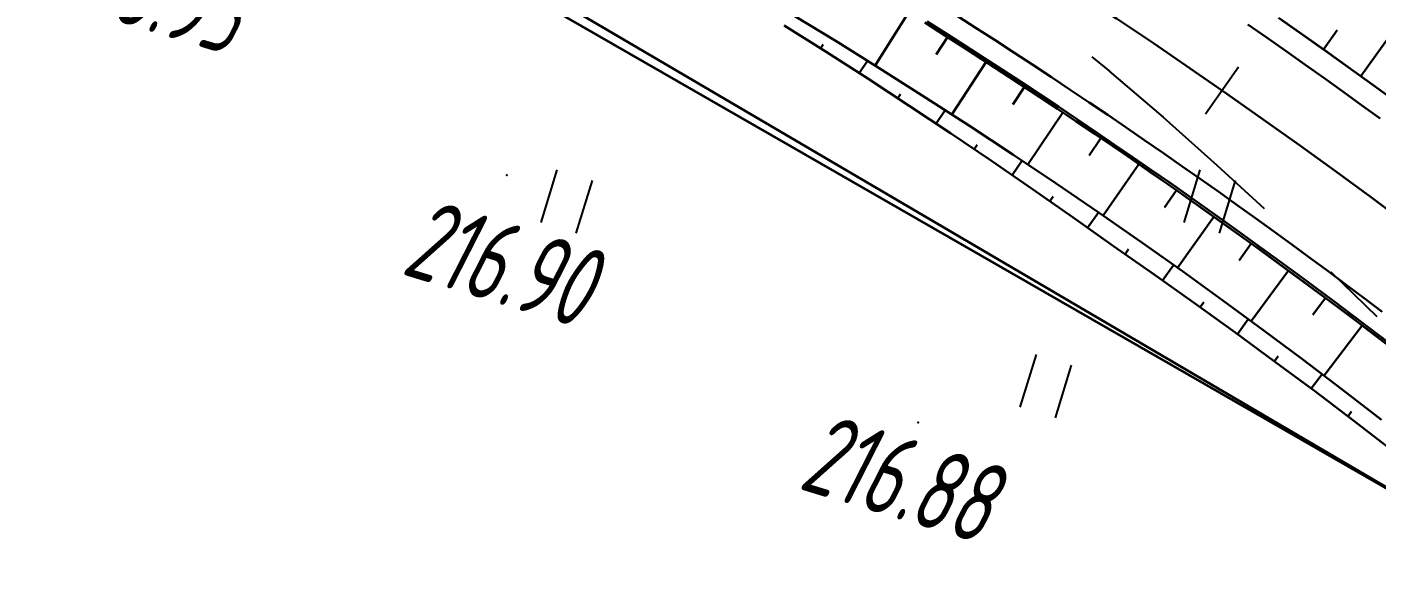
# Model space of a CAD drawing. Header units: millimetres. Extents: x -1799 to 6962, y -1020 to 4121.
# Drawn here: x 1218 to 1276.7, y 2922.8 to 2947.1 of the extents above; entities that cross this region are included whole.
import ezdxf

# ---------------------------------------------------------------- set-up
doc = ezdxf.new("R2010")
doc.units = ezdxf.units.MM
doc.linetypes.add('CONTI', pattern=[0])
for name, color, linetype, lineweight in [('10', 1, 'Continuous', 35), ('КОПИЯ_ОСЬ_13_ОТКОСЫ', 7, 'Continuous', 30), ('КОПИЯ_ОСЬ_ГРАНИЦЫ_ПОЛОС', 7, 'Continuous', 30), ('ОСЬ_ВЕРХ_ПОКРЫТИЯ_ГРАНИЦЫ_ПОЛОС', 7, 'Continuous', 30), ('ОСЬ_ВЕРХ_ПОКРЫТИЯ_ОСЬ', 1, 'Continuous', 30)]:
    doc.layers.add(name, color=color, linetype=linetype, lineweight=lineweight)
for name, color, linetype in [('_Ростелеком', 6, 'Continuous'), ('PI_OTDEFAULT', 172, 'CONTI'), ('PI_TTDEFAULT', 5, 'CONTI'), ('SIT_LDEFAULT', 7, 'CONTI'), ('ZAPSKDEFAULT', 7, 'CONTI'), ('ОСЬ_ВЕРХ_ПОКРЫТИЯ_ПИКЕТЫ', 1, 'Continuous'), ('разметка', 7, 'Continuous')]:
    doc.layers.add(name, color=color, linetype=linetype)
doc.styles.add('eskd', font='spds.shx', dxfattribs={"width": 1.2, "oblique": 15})
doc.styles.add('STYLE1', font='romand.shx', dxfattribs={"width": 0.9})
doc.linetypes.add('кабель_связи_проект.', pattern='A,10,-1,["/",STYLE1,S=3,R=0,X=0,Y=-1.5],-4.1', length=15.1)

# ---------------------------------------------------------------- blocks, each defined once
blk = doc.blocks.new('BL_2011')
at = {"color": 0}
for p, q in [((0, 0), (0, 2.4)), ((1.6, 0), (1.6, 2.4))]:
    blk.add_line(p, q, dxfattribs=at)

msp = doc.modelspace()

# ---------------------------------------------------------------- linework, layer by layer
at = {"layer": '10'}
msp.add_lwpolyline([(1360.595964376649, 2810.703480734875), (1341.325964376631, 2850.183480735322), (1337.915964376481, 2857.183480735322), (1309.925964376258, 2895.433480735322), (1280.355964376426, 2925.223480735359), (1226.815964376388, 2955.993480734912), (1187.495964376556, 2973.103480735247), (1113.165964376481, 2988.613480735024), (1051.205964376519, 3001.583480734763), (974.5059643763325, 3016.913480734837)], dxfattribs=at)
at = {"layer": '_Ростелеком', "linetype": 'кабель_связи_проект.', "lineweight": 40, "ltscale": 0.25}
msp.add_lwpolyline([(1005.298825246378, 3011.433074509178), (1187.778510607613, 2973.660002035474), (1227.197255203277, 2956.467397162144), (1280.342415852365, 2925.231267214206), (1309.925964375763, 2895.433480736253), (1337.915964376598, 2857.183480735322), (1337.915964376598, 2857.183480735322), (1347.899412545123, 2838.035459130456), (1361.042968405187, 2811.12793312074), (1379.445964376393, 2756.333480735694), (1407.405964375483, 2717.753480736551), (1433.870100619921, 2680.791883834091), (1452.860523050776, 2652.710268539761), (1464.812185617464, 2636.329245075968), (1503.778742229895, 2587.60112780371), (1547.892191517059, 2537.161961659242), (1576.995311511573, 2504.255318720278), (1600.13611286961, 2478.997808954132), (1627.714566454533, 2455.78653589954), (1657.195964376277, 2434.723480735359), (1696.714648970878, 2398.476130288479), (1727.091222252473, 2370.957340737258)], dxfattribs=at)
at = {"layer": 'PI_TTDEFAULT', "color": 5}
for p in [(1238.861700376447, 2940.699212734972, 216.898), (1256.771700376421, 2929.929215735209, 216.876)]:
    msp.add_point(p, dxfattribs=at)
at = {"layer": 'SIT_LDEFAULT', "color": 7}
for p, q in [((1264.331700376419, 2945.849213735585), (1265.101700376437, 2945.229210735683)), ((1265.091700376428, 2945.219216735487), (1267.431700376395, 2943.229210735683)), ((1267.431700376395, 2943.229210735683), (1269.771700376421, 2941.139214735863)), ((1269.771700376421, 2941.139214735863), (1271.831700376419, 2939.239212735009)), ((1274.741700376451, 2936.489212735009), (1276.741700376451, 2934.549218735111))]:
    msp.add_line(p, q, dxfattribs=at)
at = {"layer": 'КОПИЯ_ОСЬ_13_ОТКОСЫ'}
for points in [[(1251.33026235828, 2947.668869286229), (1253.26336782703, 2946.486053734471), (1255.186524565312, 2945.28718593662), (1257.099610502812, 2944.072326927831), (1259.002503569218, 2942.841568260838), (1260.895142729374, 2941.595001488377), (1262.777283842655, 2940.332718163182), (1264.648865873905, 2939.054794579198), (1266.509705717655, 2937.761337547948), (1268.274903471562, 2936.510940819432), (1270.030152494999, 2935.246567040135), (1271.775269682499, 2933.968323021581), (1273.510193998905, 2932.676269798924), (1275.234803373905, 2931.370498924901), (1276.949036772343, 2930.051071434666)], [(1256.351745430768, 2947.782112725464), (1254.898864571393, 2945.467842705933)], [(1257.052917305768, 2947.340462334839), (1258.888854805768, 2946.169991143433), (1260.715759102643, 2944.985115655151), (1262.532897774518, 2943.785774834839), (1264.340759102643, 2942.572151787964), (1266.138854805768, 2941.344246514526), (1267.927184883893, 2940.102120049683), (1269.705505196393, 2938.845955498901), (1271.474059883893, 2937.575752862183), (1273.232360665143, 2936.291573174683), (1274.980651680768, 2934.993538506714), (1276.718444649518, 2933.681709893433), (1278.445739571393, 2932.356148369995)], [(1272.458698289682, 2947.54810141438), (1274.315876024057, 2946.241765965161), (1276.162311570932, 2944.920598972973), (1277.998493211557, 2943.58472250813)], [(1276.038288133432, 2945.010137547192), (1277.896198289682, 2947.588018406567)], [(1250.93621938953, 2947.219345360448), (1252.76092642078, 2946.067306786229), (1254.57635610828, 2944.900848656346), (1256.382569487187, 2943.720062523534), (1258.179322416874, 2942.524994164159), (1259.966614897343, 2941.315735130956), (1261.744202787968, 2940.09236171787), (1263.512086088749, 2938.854950218846), (1265.270081694218, 2937.603561669041), (1267.039918119999, 2936.37068203037), (1268.799866850468, 2935.123810082127), (1270.549927885624, 2933.863037377049), (1272.289918119999, 2932.58845546787), (1274.019776518437, 2931.300140648534), (1275.739381010624, 2929.998169212987), (1277.448609526249, 2928.682602196385)], [(1258.041686837018, 2946.712654717651), (1257.551940743268, 2945.94477141687)], [(1274.411579149057, 2946.173772801098), (1275.007282274057, 2947.012762058911)], [(1252.521241362187, 2946.219772606541), (1252.62616079578, 2946.384872704198)], [(1254.205323393437, 2945.140930443456), (1254.555421049687, 2945.683044701268)], [(1259.723815743268, 2945.630928643433), (1258.238220040143, 2943.338692315308)], [(1261.398132149518, 2944.53705657312), (1260.897399727643, 2943.776558526245)], [(1255.881409819218, 2944.049743920018), (1255.999451811405, 2944.229584007909)], [(1257.549439604374, 2942.946289330174), (1257.939820463749, 2943.531677513768)], [(1263.064636055768, 2943.431038506714), (1261.546081368268, 2941.16108001062)], [(1259.209351713749, 2941.830612450291), (1259.340882475468, 2942.024780541112)], [(1264.722839180768, 2942.31293547937), (1264.211120430768, 2941.559944756714)], [(1260.86102407703, 2940.702789574315), (1261.292786772343, 2941.330185204198)], [(1266.372985665143, 2941.182808526245), (1264.821716133893, 2938.935555108276)], [(1262.504334623905, 2939.562866478612), (1262.649781401249, 2939.770935326268)], [(1268.014831368268, 2940.040718682495), (1267.492370430768, 2939.295418389526)], [(1264.139283354374, 2938.410904198338), (1264.613709623905, 2939.079025536229)], [(1269.648376290143, 2938.886726983276), (1268.064147774518, 2936.661385186401)], [(1265.775452787968, 2937.25364711826), (1265.931153471562, 2937.478042870213)], [(1271.273376290143, 2937.720955498901), (1270.739929024518, 2936.983040459839)], [(1267.41424673328, 2936.107223778416), (1267.891602690312, 2936.78425624912)], [(1272.889831368268, 2936.543343194214), (1271.271911446393, 2934.339180596558)], [(1269.044556791874, 2934.948776512791), (1269.205323393437, 2935.173279076268)], [(1274.497985665143, 2935.354073174683), (1273.953307930768, 2934.623238213745)], [(1270.666382963749, 2933.77839687412), (1271.143067534062, 2934.433853417088)], [(1276.097106758893, 2934.153145440308), (1274.445739571393, 2931.970589287964)], [(1272.279542143437, 2932.596145897557), (1272.440003569218, 2932.813461571385)], [(1273.883912260624, 2931.40208461826), (1274.359376127812, 2932.036026268651)], [(1275.479554350468, 2930.196274071385), (1275.639588530155, 2930.406418114354)]]:
    msp.add_lwpolyline(points, dxfattribs=at)
at = {"layer": 'КОПИЯ_ОСЬ_ГРАНИЦЫ_ПОЛОС'}
for points in [[(1257.155501269832, 2947.394091346686), (1257.980735446103, 2946.870311407757), (1258.804105478232, 2946.343605928508), (1259.625600994923, 2945.81398154368), (1260.445211647029, 2945.281444927131), (1261.262927112324, 2944.746002782521), (1262.078737089507, 2944.207661858213), (1262.892631302655, 2943.666428931442), (1263.704599502011, 2943.12231082042), (1264.514631456967, 2942.575314384339), (1265.322716964971, 2942.025446506602), (1266.128845848589, 2941.47271411625), (1266.933007952272, 2940.917124175851), (1267.735193147042, 2940.358683683363), (1268.535391328982, 2939.797399671202), (1269.33359241827, 2939.233279212763), (1270.129786360581, 2938.666329410312), (1270.923963126415, 2938.096557408956), (1271.716112713542, 2937.523970379879), (1272.506225143714, 2936.948575542693), (1273.294290462663, 2936.370380140294), (1274.0802987468, 2935.789391454694), (1274.864240093457, 2935.205616810744), (1275.646104627269, 2934.619063556579), (1276.425882501653, 2934.02973907945), (1277.203563893398, 2933.437650805724)], [(1272.529535964111, 2947.500064804603), (1273.359795858772, 2946.918382276234), (1274.187974130104, 2946.333739815665), (1275.014060225609, 2945.746144872543), (1275.838043619829, 2945.155604930979), (1276.659913813675, 2944.562127517921), (1277.479660335384, 2943.965720192914)]]:
    msp.add_lwpolyline(points, dxfattribs=at)
at = {"layer": 'ОСЬ_ВЕРХ_ПОКРЫТИЯ_ГРАНИЦЫ_ПОЛОС', "linetype": 'Continuous', "lineweight": 30}
for points in [[(1277.143053589689, 2933.358035660734), (1276.365655140349, 2933.949909679976), (1275.586160967834, 2934.539020905656), (1274.804580890233, 2935.125361919788), (1274.020924752529, 2935.70892533419), (1273.235202425372, 2936.289703800728), (1272.447423806307, 2936.867690001068), (1271.657598817963, 2937.442876657856), (1270.865737409427, 2938.015256522608), (1270.071849554641, 2938.584822387819), (1269.27594525301, 2939.151567079512), (1268.478034531619, 2939.715483459097), (1267.678127439905, 2940.276564420586), (1266.876234054051, 2940.834802899894), (1266.07236447451, 2941.390191861813), (1265.266528826187, 2941.942724313972), (1264.458737260933, 2942.492393294734), (1263.648999952691, 2943.039191881579), (1262.837327101975, 2943.583113187377), (1262.023728933136, 2944.124150356663), (1261.208215692293, 2944.662296578673), (1260.390797653536, 2945.197545074311), (1259.571485112721, 2945.729889099871), (1258.750288389458, 2946.259321951692), (1257.927217829661, 2946.785836959642), (1257.102283797236, 2947.309427490843)], [(1276.970008237704, 2934.746628251311), (1276.187682625323, 2935.33787936942), (1275.403263530936, 2935.926350212109), (1274.616760835177, 2936.512033366983), (1273.828184445048, 2937.094921456103), (1273.037544293426, 2937.675007138786), (1272.244850339406, 2938.252283106011), (1271.450112567845, 2938.826742088807), (1270.653340989442, 2939.398376848002), (1269.854545640419, 2939.967180187267), (1269.053736582495, 2940.533144940076), (1268.250923902853, 2941.096263976221), (1267.446117713707, 2941.656530204614), (1266.639328152649, 2942.213936564897), (1265.83056538195, 2942.768476039556), (1265.019839589144, 2943.320141641808), (1264.207160986125, 2943.868926423055), (1263.392539809496, 2944.414823471953), (1262.575986320337, 2944.957825909753), (1261.757510804173, 2945.497926896823), (1260.937123570542, 2946.035119633575), (1260.114834953167, 2946.569397348364), (1259.290655309809, 2947.100753316109), (1258.464595021864, 2947.629180840601)]]:
    msp.add_lwpolyline(points, dxfattribs=at)
at = {"layer": 'ОСЬ_ВЕРХ_ПОКРЫТИЯ_ГРАНИЦЫ_ПОЛОС', "linetype": 'Continuous'}
for points in [[(1276.890115744967, 2943.157984316734), (1276.073256217738, 2943.752292388504), (1275.254280493109, 2944.34368086831), (1274.433199006404, 2944.932142221754), (1273.61002221946, 2945.517668947962), (1272.784760620687, 2946.100253591699), (1271.957424725415, 2946.679888723803), (1271.128025075081, 2947.256566963543)], [(1272.916226921961, 2947.229697632988), (1273.744937175166, 2946.647047335667), (1274.571563829444, 2946.061444715981), (1275.396096366962, 2945.472897228238), (1276.218524296748, 2944.881412357477), (1277.038837154318, 2944.286997628783)]]:
    msp.add_lwpolyline(points, dxfattribs=at)
at = {"layer": 'ОСЬ_ВЕРХ_ПОКРЫТИЯ_ОСЬ'}
msp.add_lwpolyline([(1208.069494486766, 2976.872902832379, -0.226023960225), (1375.440619587529, 2803.690267987934)], format="xyb", dxfattribs=at)
at = {"layer": 'ОСЬ_ВЕРХ_ПОКРЫТИЯ_ПИКЕТЫ'}
msp.add_line((1269.28174347507, 2943.364392559429), (1270.710391305163, 2945.41596887206), dxfattribs=at)
at = {"layer": 'разметка', "lineweight": 30, "ltscale": 7}
msp.add_lwpolyline([(1120.983679200939, 2999.17721018513), (1121.093009258135, 2999.155369886582, -0.007450627614020565), (1161.630804334543, 2990.620636788582, -0.03067079203041043), (1208.069494486766, 2976.872902832379, -0.2260239602280732), (1375.440619586976, 2803.690267987934, -0.2260239602280732)], format="xyb", dxfattribs=at)

# ---------------------------------------------------------------- block references
at = {"layer": 'ZAPSKDEFAULT', "color": 7, "rotation": 342.9999999999999}
for p in [(1240.351700376437, 2938.639214735863), (1268.351700376437, 2938.639214735863), (1261.21283237637, 2930.596961735201)]:
    msp.add_blockref('BL_2011', p, dxfattribs=at)

# ---------------------------------------------------------------- texts
at = {"layer": 'PI_OTDEFAULT', "color": 172, "style": 'eskd', "oblique": 10, "width": 0.8}
for s, p in [('216.93', (1218.921451376411, 2948.29939573576)), ('216.90', (1234.193816376393, 2936.415508735378)), ('216.88', (1251.486312376403, 2927.068165734795))]:
    msp.add_text(s, height=3.5, rotation=342.9999999999999, dxfattribs=at).set_placement(p)

doc.saveas('drawing.dxf')
